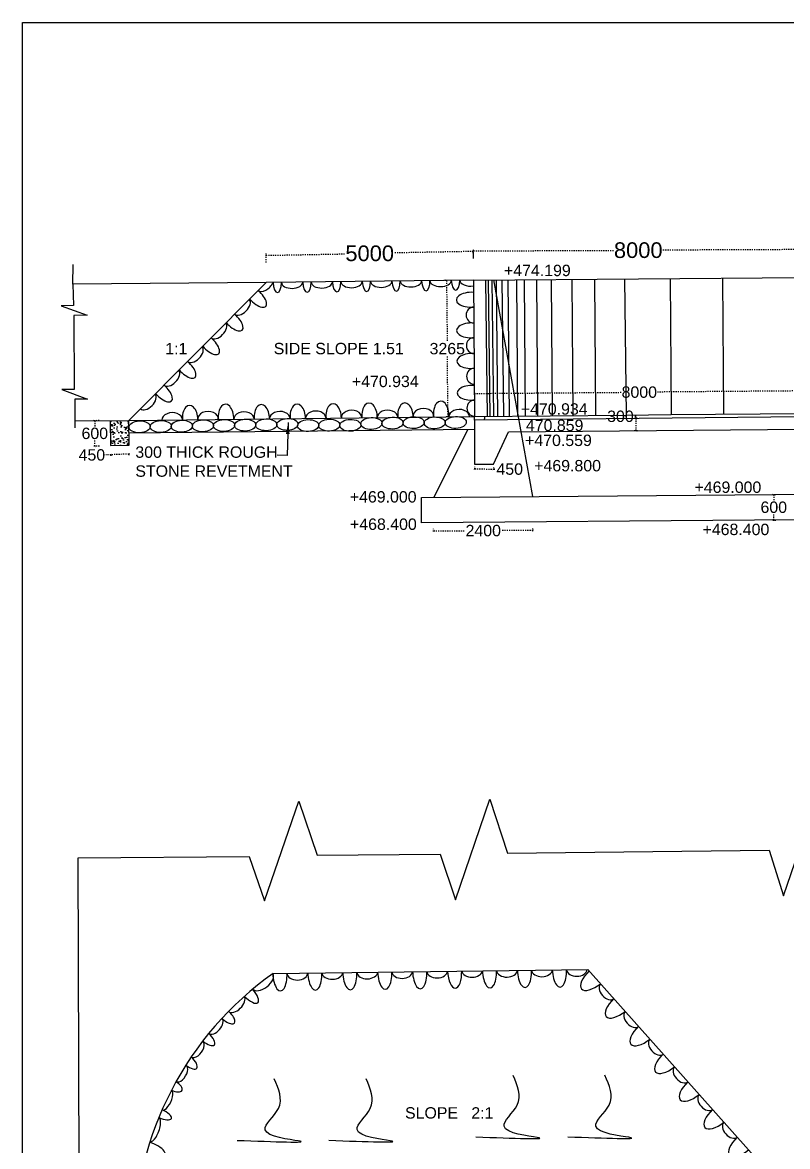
# Model space of a CAD drawing. Header units: inches. Extents: x 19331 to 39017, y 19415 to 38958.
# Drawn here: x 19331.2 to 19398.3, y 19580.1 to 19678.8 of the extents above; entities that cross this region are included whole.
import ezdxf

# ---------------------------------------------------------------- set-up
doc = ezdxf.new("R2010")
doc.units = ezdxf.units.IN
doc.header["$MEASUREMENT"] = 0
doc.linetypes.add('DASHDOT', pattern=[1, 0.5, -0.25, 0, -0.25])
for name, color, linetype in [('DIMENSION', 255, 'Continuous'), ('DRAWING', 7, 'Continuous'), ('TEXT', 255, 'Continuous')]:
    doc.layers.add(name, color=color, linetype=linetype)
doc.styles.get("Standard").update_dxf_attribs({"font": 'arial.ttf'})
doc.styles.add('TIMES NEW ROMAN', font='times.ttf', dxfattribs={"height": 420})
doc.dimstyles.new('dig', dxfattribs={"dimtxt": 0.3125, "dimasz": 0.18, "dimexe": 0.18, "dimexo": 0.0625, "dimgap": 0.09, "dimtad": 0, "dimtih": 1, "dimtoh": 1, "dimdec": 4, "dimzin": 0, "dimdsep": 46, "dimtxsty": 'Standard', "dimblk": 'ARCHTICK', "dimcen": 0.09, "dimadec": 0, "dimazin": 0, "dimtfac": 1, "dimtdec": 4, "dimtofl": 0, "dimtmove": 0, "dimatfit": 3, "dimldrblk": 'ARCHTICK', "dimfxl": 1, "dimtolj": 1, "dimtzin": 0, "dimarcsym": 0})
doc.dimstyles.new('ISO-25', dxfattribs={"dimtxt": 420, "dimasz": 5, "dimexe": 1.25, "dimexo": 0.625, "dimtad": 0, "dimtih": 1, "dimtoh": 1, "dimlfac": 100, "dimtxsty": 'TIMES NEW ROMAN', "dimcen": 2.5, "dimadec": 0, "dimazin": 0, "dimtfac": 1, "dimtmove": 0, "dimatfit": 3, "dimfxl": 1, "dimarcsym": 0})

# ---------------------------------------------------------------- blocks, each defined once
blk = doc.blocks.new('_ArchTick')
at = {"color": 0, "linetype": 'ByBlock', "const_width": 0.15}
blk.add_lwpolyline([(-0.5, -0.5), (0.5, 0.5)], dxfattribs=at)
blk = doc.blocks.new('*D2')
at = {"layer": 'Defpoints', "color": 0, "linetype": 'DASHDOT', "ltscale": 0.02, "transparency": 16777216}
for p in [(19370.741, 19658.732), (19352.558, 19657.697), (19370.754, 19658.038)]:
    blk.add_point(p, dxfattribs=at)
at = {"layer": 'DIMENSION', "color": 0, "linetype": 'DASHDOT', "lineweight": -2, "ltscale": 0.02, "transparency": 16777216}
for p, q in [((19352.556, 19657.759), (19352.541, 19658.571)), ((19352.545, 19658.391), (19359.502, 19658.521)), ((19370.741, 19658.732), (19363.783, 19658.602)), ((19370.752, 19658.101), (19370.737, 19658.912))]:
    blk.add_line(p, q, dxfattribs=at)
at = {"layer": 'DIMENSION', "color": 0, "linetype": 'DASHDOT', "lineweight": -2, "ltscale": 0.02, "transparency": 16777216, "xscale": 0.18, "yscale": 0.18, "zscale": 0.18}
for p, rotation in [((19370.741, 19658.732), 1.074767452102863), ((19352.545, 19658.391), 181.0747674521029)]:
    blk.add_blockref('_ArchTick', p, dxfattribs=dict(at, rotation=rotation))
at = {"layer": 'DIMENSION', "color": 0, "linetype": 'DASHDOT', "ltscale": 0.02, "transparency": 16777216, "insert": (19361.643, 19658.561), "char_height": 1.375, "attachment_point": 5}
blk.add_mtext('\\A1;5000', dxfattribs=at)
blk = doc.blocks.new('*D3')
at = {"layer": 'Defpoints', "color": 0, "linetype": 'DASHDOT', "ltscale": 0.02, "transparency": 16777216}
for p in [(19399.694, 19658.897), (19370.752, 19658.101), (19399.697, 19658.218)]:
    blk.add_point(p, dxfattribs=at)
at = {"layer": 'DIMENSION', "color": 0, "linetype": 'DASHDOT', "lineweight": -2, "ltscale": 0.02, "transparency": 16777216}
for p, q in [((19370.752, 19658.163), (19370.749, 19658.96)), ((19370.75, 19658.78), (19383.08, 19658.83)), ((19399.694, 19658.897), (19387.364, 19658.847)), ((19399.697, 19658.28), (19399.694, 19659.077))]:
    blk.add_line(p, q, dxfattribs=at)
at = {"layer": 'DIMENSION', "color": 0, "linetype": 'DASHDOT', "lineweight": -2, "ltscale": 0.02, "transparency": 16777216, "xscale": 0.18, "yscale": 0.18, "zscale": 0.18}
for p, rotation in [((19370.75, 19658.78), 180.2318406762767), ((19399.694, 19658.897), 0.2318406762767332)]:
    blk.add_blockref('_ArchTick', p, dxfattribs=dict(at, rotation=rotation))
at = {"layer": 'DIMENSION', "color": 0, "linetype": 'DASHDOT', "ltscale": 0.02, "transparency": 16777216, "insert": (19385.222, 19658.838), "char_height": 1.375, "attachment_point": 5}
blk.add_mtext('\\A1;8000', dxfattribs=at)
blk = doc.blocks.new('*D21')
at = {"layer": 'Defpoints', "color": 0, "linetype": 'DASHDOT', "ltscale": 0.02, "transparency": 16777216}
for p in [(19370.83, 19646.264), (19399.798, 19646.489), (19399.798, 19646.489)]:
    blk.add_point(p, dxfattribs=at)
at = {"layer": 'DIMENSION', "color": 0, "linetype": 'DASHDOT', "lineweight": -2, "ltscale": 0.02, "transparency": 16777216}
for p, q in [((19399.798, 19646.551), (19399.797, 19646.669)), ((19370.83, 19646.264), (19383.732, 19646.364)), ((19370.831, 19646.201), (19370.832, 19646.084)), ((19399.798, 19646.489), (19386.897, 19646.388))]:
    blk.add_line(p, q, dxfattribs=at)
at = {"layer": 'DIMENSION', "color": 0, "linetype": 'DASHDOT', "lineweight": -2, "ltscale": 0.02, "transparency": 16777216, "xscale": 0.18, "yscale": 0.18, "zscale": 0.18}
for p, rotation in [((19370.83, 19646.264), 180.4451839851489), ((19399.798, 19646.489), 0.4451839851488963)]:
    blk.add_blockref('_ArchTick', p, dxfattribs=dict(at, rotation=rotation))
at = {"layer": 'DIMENSION', "color": 0, "linetype": 'DASHDOT', "ltscale": 0.02, "transparency": 16777216, "insert": (19385.314, 19646.376), "char_height": 1, "attachment_point": 5}
blk.add_mtext('\\A1;8000', dxfattribs=at)
blk = doc.blocks.new('*D22')
at = {"layer": 'Defpoints', "color": 0, "linetype": 'DASHDOT', "ltscale": 0.02, "transparency": 16777216}
for p in [(19370.864, 19639.535), (19372.541, 19639.51), (19372.543, 19639.621)]:
    blk.add_point(p, dxfattribs=at)
at = {"layer": 'DIMENSION', "color": 0, "linetype": 'DASHDOT', "lineweight": -2, "ltscale": 0.02, "transparency": 16777216}
for p, q in [((19370.865, 19639.597), (19370.868, 19639.826)), ((19372.542, 19639.573), (19372.545, 19639.801)), ((19370.865, 19639.646), (19372.543, 19639.621)), ((19372.543, 19639.621), (19372.723, 19639.619))]:
    blk.add_line(p, q, dxfattribs=at)
at = {"layer": 'DIMENSION', "color": 0, "linetype": 'DASHDOT', "lineweight": -2, "ltscale": 0.02, "transparency": 16777216, "xscale": 0.18, "yscale": 0.18, "zscale": 0.18}
for p, rotation in [((19370.865, 19639.646), 179.1647629353143), ((19372.543, 19639.621), 359.1647629353143)]:
    blk.add_blockref('_ArchTick', p, dxfattribs=dict(at, rotation=rotation))
at = {"layer": 'DIMENSION', "color": 0, "linetype": 'DASHDOT', "ltscale": 0.02, "transparency": 16777216, "insert": (19373.936, 19639.619), "char_height": 1, "attachment_point": 5}
blk.add_mtext('\\A1;450', dxfattribs=at)
blk = doc.blocks.new('*D23')
at = {"layer": 'Defpoints', "color": 0, "linetype": 'DASHDOT', "ltscale": 0.02, "transparency": 16777216}
for p in [(19385.032, 19644.073), (19385.211, 19644.074), (19385.223, 19642.989)]:
    blk.add_point(p, dxfattribs=at)
at = {"layer": 'DIMENSION', "color": 0, "linetype": 'DASHDOT', "lineweight": -2, "ltscale": 0.02, "transparency": 16777216}
for p, q in [((19385.03, 19644.253), (19384.85, 19644.253)), ((19385.149, 19644.074), (19384.852, 19644.071)), ((19385.032, 19644.073), (19385.03, 19644.253)), ((19385.043, 19642.987), (19385.032, 19644.073)), ((19385.16, 19642.989), (19384.863, 19642.986))]:
    blk.add_line(p, q, dxfattribs=at)
at = {"layer": 'DIMENSION', "color": 0, "linetype": 'DASHDOT', "lineweight": -2, "ltscale": 0.02, "transparency": 16777216, "xscale": 0.18, "yscale": 0.18, "zscale": 0.18}
for p, rotation in [((19385.032, 19644.073), 90.58837286310715), ((19385.043, 19642.987), 270.5883728631072)]:
    blk.add_blockref('_ArchTick', p, dxfattribs=dict(at, rotation=rotation))
at = {"layer": 'DIMENSION', "color": 0, "linetype": 'DASHDOT', "ltscale": 0.02, "transparency": 16777216, "insert": (19383.657, 19644.253), "char_height": 1, "attachment_point": 5}
blk.add_mtext('\\A1;300', dxfattribs=at)
blk = doc.blocks.new('*D24')
at = {"layer": 'Defpoints', "color": 0, "linetype": 'DASHDOT', "ltscale": 0.02, "transparency": 16777216}
for p in [(19367.25, 19634.076), (19375.98, 19634.231), (19375.981, 19634.099)]:
    blk.add_point(p, dxfattribs=at)
at = {"layer": 'DIMENSION', "color": 0, "linetype": 'DASHDOT', "lineweight": -2, "ltscale": 0.02, "transparency": 16777216}
for p, q in [((19367.249, 19634.139), (19367.249, 19634.388)), ((19367.249, 19634.208), (19370.025, 19634.215)), ((19375.98, 19634.231), (19373.205, 19634.223)), ((19375.98, 19634.161), (19375.98, 19634.411))]:
    blk.add_line(p, q, dxfattribs=at)
at = {"layer": 'DIMENSION', "color": 0, "linetype": 'DASHDOT', "lineweight": -2, "ltscale": 0.02, "transparency": 16777216, "xscale": 0.18, "yscale": 0.18, "zscale": 0.18}
for p, rotation in [((19367.249, 19634.208), 180.1470507215139), ((19375.98, 19634.231), 0.147050721513911)]:
    blk.add_blockref('_ArchTick', p, dxfattribs=dict(at, rotation=rotation))
at = {"layer": 'DIMENSION', "color": 0, "linetype": 'DASHDOT', "ltscale": 0.02, "transparency": 16777216, "insert": (19371.615, 19634.219), "char_height": 1, "attachment_point": 5}
blk.add_mtext('\\A1;2400', dxfattribs=at)
blk = doc.blocks.new('*D25')
at = {"layer": 'Defpoints', "color": 0, "linetype": 'DASHDOT', "ltscale": 0.02, "transparency": 16777216}
for p in [(19337.501, 19643.874), (19337.96, 19643.877), (19337.976, 19641.639)]:
    blk.add_point(p, dxfattribs=at)
at = {"layer": 'DIMENSION', "color": 0, "linetype": 'DASHDOT', "lineweight": -2, "ltscale": 0.02, "transparency": 16777216}
for p, q in [((19337.898, 19643.877), (19337.321, 19643.873)), ((19337.501, 19643.874), (19337.505, 19643.355)), ((19337.517, 19641.636), (19337.513, 19642.154)), ((19337.913, 19641.638), (19337.337, 19641.634))]:
    blk.add_line(p, q, dxfattribs=at)
at = {"layer": 'DIMENSION', "color": 0, "linetype": 'DASHDOT', "lineweight": -2, "ltscale": 0.02, "transparency": 16777216, "xscale": 0.18, "yscale": 0.18, "zscale": 0.18}
for p, rotation in [((19337.501, 19643.874), 90.39794935538315), ((19337.517, 19641.636), 270.3979493553832)]:
    blk.add_blockref('_ArchTick', p, dxfattribs=dict(at, rotation=rotation))
at = {"layer": 'DIMENSION', "color": 0, "linetype": 'DASHDOT', "ltscale": 0.02, "transparency": 16777216, "insert": (19337.509, 19642.755), "char_height": 1, "attachment_point": 5}
blk.add_mtext('\\A1;600', dxfattribs=at)
blk = doc.blocks.new('*D26')
at = {"layer": 'Defpoints', "color": 0, "linetype": 'DASHDOT', "ltscale": 0.02, "transparency": 16777216}
for p in [(19338.923, 19640.951), (19340.495, 19641.015), (19340.498, 19640.947)]:
    blk.add_point(p, dxfattribs=at)
at = {"layer": 'DIMENSION', "color": 0, "linetype": 'DASHDOT', "lineweight": -2, "ltscale": 0.02, "transparency": 16777216}
for p, q in [((19338.926, 19640.883), (19338.466, 19640.864)), ((19340.498, 19640.947), (19338.926, 19640.883)), ((19338.926, 19640.888), (19338.933, 19640.703)), ((19340.497, 19640.953), (19340.505, 19640.767))]:
    blk.add_line(p, q, dxfattribs=at)
at = {"layer": 'DIMENSION', "color": 0, "linetype": 'DASHDOT', "lineweight": -2, "ltscale": 0.02, "transparency": 16777216, "xscale": 0.18, "yscale": 0.18, "zscale": 0.18}
for p, rotation in [((19338.926, 19640.883), 182.3500886642843), ((19340.498, 19640.947), 2.350088664284339)]:
    blk.add_blockref('_ArchTick', p, dxfattribs=dict(at, rotation=rotation))
at = {"layer": 'DIMENSION', "color": 0, "linetype": 'DASHDOT', "ltscale": 0.02, "transparency": 16777216, "insert": (19337.253, 19640.864), "char_height": 1, "attachment_point": 5}
blk.add_mtext('\\A1;450', dxfattribs=at)
blk = doc.blocks.new('*D45')
at = {"layer": 'Defpoints', "color": 0, "linetype": 'DASHDOT', "ltscale": 0.02, "transparency": 16777216}
for p in [(19396.944, 19637.386), (19397.111, 19637.387), (19396.963, 19635.149)]:
    blk.add_point(p, dxfattribs=at)
at = {"layer": 'DIMENSION', "color": 0, "linetype": 'DASHDOT', "lineweight": -2, "ltscale": 0.02, "transparency": 16777216}
for p, q in [((19397.007, 19637.386), (19397.291, 19637.389)), ((19397.111, 19637.387), (19397.115, 19636.87)), ((19397.026, 19635.15), (19397.31, 19635.152)), ((19397.13, 19635.151), (19397.125, 19635.668))]:
    blk.add_line(p, q, dxfattribs=at)
at = {"layer": 'DIMENSION', "color": 0, "linetype": 'DASHDOT', "lineweight": -2, "ltscale": 0.02, "transparency": 16777216, "xscale": 0.18, "yscale": 0.18, "zscale": 0.18}
for p, rotation in [((19397.111, 19637.387), 90.49235847670793), ((19397.13, 19635.151), 270.4923584767079)]:
    blk.add_blockref('_ArchTick', p, dxfattribs=dict(at, rotation=rotation))
at = {"layer": 'DIMENSION', "color": 0, "linetype": 'DASHDOT', "ltscale": 0.02, "transparency": 16777216, "insert": (19397.12, 19636.269), "char_height": 1, "attachment_point": 5}
blk.add_mtext('\\A1;600', dxfattribs=at)
blk = doc.blocks.new('*D111')
at = {"layer": 'Defpoints', "color": 0, "linetype": 'DASHDOT', "ltscale": 0.02, "transparency": 16777216}
for p in [(19368.388, 19656.187), (19368.521, 19644.208), (19368.521, 19644.208)]:
    blk.add_point(p, dxfattribs=at)
at = {"layer": 'DIMENSION', "color": 0, "linetype": 'DASHDOT', "lineweight": -2, "ltscale": 0.02, "transparency": 16777216}
for p, q in [((19368.325, 19656.187), (19368.208, 19656.185)), ((19368.388, 19656.187), (19368.448, 19650.794)), ((19368.521, 19644.208), (19368.461, 19649.592)), ((19368.459, 19644.207), (19368.341, 19644.206))]:
    blk.add_line(p, q, dxfattribs=at)
at = {"layer": 'DIMENSION', "color": 0, "linetype": 'DASHDOT', "lineweight": -2, "ltscale": 0.02, "transparency": 16777216, "xscale": 0.18, "yscale": 0.18, "zscale": 0.18}
for p, rotation in [((19368.388, 19656.187), 90.63983171309326), ((19368.521, 19644.208), 270.6398317130932)]:
    blk.add_blockref('_ArchTick', p, dxfattribs=dict(at, rotation=rotation))
at = {"layer": 'DIMENSION', "color": 0, "linetype": 'DASHDOT', "ltscale": 0.02, "transparency": 16777216, "insert": (19368.455, 19650.193), "char_height": 1, "attachment_point": 5}
blk.add_mtext('\\A1;3265', dxfattribs=at)

msp = doc.modelspace()

# ---------------------------------------------------------------- hatches: boundary and pattern name
at = {"layer": 'DRAWING'}
h = msp.add_hatch(dxfattribs=at)
h.set_pattern_fill('AR-CONC', color=256, scale=0.12, style=0)
h.set_pattern_definition([(50, (0, 0), (0.86071222, -0.075302562), [0.09, -0.99]), (355, (0, 0), (-0.1665016, 0.90263056), [0.072, -0.792]), (100.4514, (0.0717, -0.0063), (0.694211258, 0.82732745), [0.076488228, -0.841370534]), (46.1842, (0, 0.24), (1.28068926, -0.198622817), [0.135, -1.485]), (96.6356, (0.1067, 0.2234), (1.121595247, 1.168941445), [0.114732346, -1.2620556]), (351.1842, (0, 0.24), (1.121594334, 1.16894232), [0.108, -1.188]), (21, (0.12, 0.18), (0.716288463, -0.483142669), [0.09, -0.99]), (326, (0.12, 0.18), (0.291978398, 0.870180054), [0.072, -0.792]), (71.4514, (0.1797, 0.1397), (1.008267154, 0.387036596), [0.076488228, -0.841370534]), (37.5, (0, 0), (0.0145918264, 0.3994726246), [0, -0.7824, 0, -0.804, 0, -0.795]), (7.5, (0, 0), (0.315683445, 0.473294054), [0, -0.4584, 0, -0.7644, 0, -0.303]), (327.5, (-0.2676, 0), (0.6405869234, -0.027065846), [0, -0.3, 0, -0.936, 0, -1.242]), (317.5, (-0.3876, 0), (0.699823403, 0.120125979), [0, -0.39, 0, -0.6216, 0, -0.882])])
h.paths.add_polyline_path([(19340.50676, 19643.89502), (19338.86259, 19643.8836), (19338.8755, 19641.69992), (19340.53138, 19641.70971)])

# ---------------------------------------------------------------- linework, layer by layer
msp.add_lwpolyline([(19712.62643, 19415.01685), (19331.15977, 19415.01685), (19331.15977, 19678.83665), (19712.62643, 19678.83665)], close=True, dxfattribs=at)
for points in [[(19335.56989, 19655.8593), (19335.61071, 19657.59055)], [(19352.54376, 19655.99768), (19335.56989, 19655.8593), (19335.62534, 19653.98354), (19334.5538, 19653.96968), (19336.84222, 19653.12552), (19335.6672, 19653.10627), (19335.69131, 19646.60111), (19334.61782, 19646.60111), (19336.87714, 19645.76593), (19335.74748, 19645.76593), (19335.7497, 19643.86198), (19340.50676, 19643.89502)], [(19370.74856, 19656.21551), (19352.54376, 19655.99768), (19340.50676, 19643.89502), (19370.84411, 19644.23382)], [(19370.74856, 19656.21551), (19399.72112, 19656.43668), (19399.81392, 19644.49426)], [(19370.74856, 19656.21551), (19370.84717, 19644.23385), (19384.14637, 19644.3616), (19388.12445, 19644.40343), (19399.8284, 19644.49437), (19418.0387, 19644.64137), (19418.03723, 19644.32675), (19399.77373, 19644.22401), (19370.84706, 19643.92695), (19370.84411, 19644.23382)], [(19371.9923, 19644.24485), (19371.8387, 19656.22383)], [(19372.23359, 19644.24717), (19372.08418, 19656.22571)], [(19372.53481, 19644.25006), (19372.39434, 19656.22808)], [(19375.96008, 19637.20542), (19372.54626, 19656.22924)], [(19372.8879, 19644.25345), (19372.77215, 19656.23096)], [(19373.42069, 19644.25857), (19373.28627, 19656.23488)], [(19373.90519, 19644.26322), (19373.81378, 19656.23891)], [(19374.65233, 19644.2704), (19374.56092, 19656.24462)], [(19375.33563, 19644.27696), (19375.24424, 19656.24983)], [(19376.41864, 19644.28737), (19376.32726, 19656.2581)], [(19377.70571, 19644.29973), (19377.61435, 19656.26792)], [(19379.5091, 19644.31705), (19379.41777, 19656.28169)], [(19381.4877, 19644.33606), (19381.3964, 19656.29679)], [(19384.02235, 19656.31684), (19384.14808, 19644.36161)], [(19388.02919, 19656.34743), (19388.12445, 19644.40343)], [(19392.62789, 19656.38253), (19392.72069, 19644.43914)], [(19335.7497, 19643.86198), (19335.76673, 19643.23798)], [(19338.86259, 19643.8836), (19338.8755, 19641.69992), (19340.53138, 19641.70971), (19340.50676, 19643.89502)], [(19370.84706, 19643.92695), (19370.85679, 19640.06604), (19372.51181, 19640.07022), (19373.84431, 19642.88648), (19399.82937, 19643.12115), (19418.03723, 19643.24141), (19418.03723, 19644.32675)], [(19340.51907, 19642.80236), (19370.84907, 19643.13082)], [(19367.2775, 19637.13081), (19370.29383, 19643.1248)], [(19366.19421, 19634.90358), (19366.20173, 19637.12156), (19424.66275, 19637.62395)], [(19424.66275, 19635.37067), (19366.19421, 19634.90358)], [(19336.50197, 19469.71914), (19336.05516, 19605.49075), (19351.05077, 19605.61537), (19352.41217, 19601.70666), (19355.43119, 19610.48088), (19357.01983, 19605.71226), (19367.83544, 19605.8279), (19369.17248, 19601.81678), (19372.20019, 19610.63924), (19373.73112, 19605.89648), (19396.71445, 19606.15072), (19397.9881, 19602.16684), (19401.0015, 19610.93902), (19402.57887, 19606.21377), (19536.25284, 19606.86622)], [(19353.18025, 19595.35001), (19380.80276, 19595.69282), (19401.83808, 19572.07189), (19353.19534, 19571.58307)]]:
    msp.add_lwpolyline(points, dxfattribs=at)
msp.add_arc((19369.75079, 19571.87431), 28.73485, 125.2166989, 234.9368882, dxfattribs=at)
for centre, major_axis, ratio, start_param, end_param in [((19352.49447, 19655.94813), (-0.64475, -0.64826), 0.56515519, 0, 2.15945729), ((19353.52393, 19656.08086), (-0.02985, 0.96373), 0.38479579, 1.6376632, 4.63090244), ((19354.8308, 19656.02505), (-0.93483, -0.01119), 0.57389352, 0, 3.14159265), ((19356.13238, 19656.11207), (-0.02985, 0.96373), 0.38479579, 1.6376632, 4.63090244), ((19357.43924, 19656.05626), (-0.93483, -0.01119), 0.57389352, 0, 3.14159265), ((19358.74083, 19656.14328), (-0.02985, 0.96373), 0.38479579, 1.6376632, 4.63090244), ((19360.04769, 19656.08747), (-0.93483, -0.01119), 0.57389352, 0, 3.14159265), ((19361.34928, 19656.17449), (-0.02985, 0.96373), 0.38479579, 1.6376632, 4.63090244), ((19362.65614, 19656.11868), (-0.93483, -0.01119), 0.57389352, 0, 3.14159265), ((19363.95773, 19656.20571), (-0.02985, 0.96373), 0.38479579, 1.6376632, 4.63090244), ((19365.26459, 19656.14989), (-0.93483, -0.01119), 0.57389352, 0, 3.14159265), ((19366.56618, 19656.23692), (-0.02985, 0.96373), 0.38479579, 1.6376632, 4.63090244), ((19367.87304, 19656.18111), (-0.93483, -0.01119), 0.57389352, 0, 3.14159265), ((19369.17488, 19656.2848), (-0.02985, 0.96373), 0.38479579, 1.6376632, 4.63090244), ((19370.48174, 19656.22899), (-0.93483, -0.01119), 0.57389352, 0, 1.85795243), ((19351.64171, 19654.77048), (0.87585, -0.85883), 0.43404679, 4.52415911, 8.0360546), ((19370.5572, 19654.49149), (-1.3035, -0.01671), 0.50000161, 4.5517548, 8.01002425), ((19350.42877, 19653.87115), (-0.64475, -0.64826), 0.56515519, 0, 3.14159265), ((19370.77379, 19653.1501), (-0.00576, 0.70015), 0.94997592, 0, 3.14159265), ((19349.576, 19652.69351), (0.87585, -0.85883), 0.43404679, 4.52415911, 8.0360546), ((19348.36306, 19651.79417), (-0.64475, -0.64826), 0.56515519, 0, 3.14159265), ((19370.57932, 19651.80391), (-1.3035, -0.01671), 0.50000161, 4.5517548, 8.01002425), ((19347.51029, 19650.61653), (0.87585, -0.85883), 0.43404679, 4.52415911, 8.0360546), ((19370.79591, 19650.46252), (-0.00576, 0.70015), 0.94997592, 0, 3.14159265), ((19346.29735, 19649.7172), (-0.64475, -0.64826), 0.56515519, 0, 3.14159265), ((19370.60144, 19649.11633), (-1.3035, -0.01671), 0.50000161, 4.5517548, 8.01002425), ((19345.44459, 19648.53955), (0.87585, -0.85883), 0.43404679, 4.52415911, 8.0360546), ((19344.23164, 19647.64022), (-0.64475, -0.64826), 0.56515519, 0, 3.14159265), ((19370.81803, 19647.77493), (-0.00576, 0.70015), 0.94997592, 0, 3.14159265), ((19343.37888, 19646.46258), (0.87585, -0.85883), 0.43404679, 4.52415911, 8.0360546), ((19370.62442, 19646.32316), (-1.3035, -0.01671), 0.50000161, 4.5517548, 8.01002425), ((19342.16594, 19645.56325), (-0.64475, -0.64826), 0.56515519, 0, 3.14159265), ((19370.84102, 19644.98177), (-0.00576, 0.70015), 0.94997592, 0, 3.14159265), ((19345.87907, 19644.04642), (0.07005, -1.17366), 0.57546974, 1.46502855, 4.76236783), ((19347.45722, 19644.04446), (-0.90029, -0.01005), 0.71254991, 3.0294187, 6.39535926), ((19349.02849, 19644.15341), (0.07005, -1.17366), 0.57546974, 1.40353006, 4.82386632), ((19352.17769, 19644.11676), (0.07005, -1.17366), 0.57546974, 1.46502855, 4.76236783), ((19353.75701, 19644.043), (-0.90029, -0.01005), 0.71254991, 3.14159265, 6.28318531), ((19355.32828, 19644.15195), (0.07005, -1.17366), 0.57546974, 1.46502855, 4.76236783), ((19356.9076, 19644.07818), (-0.90029, -0.01005), 0.71254991, 3.14159265, 6.28318531), ((19358.47887, 19644.18713), (0.07005, -1.17366), 0.57546974, 1.46502855, 4.76236783), ((19360.05802, 19644.14258), (-0.90029, -0.01005), 0.71254991, 3.09603747, 6.32874049), ((19361.62929, 19644.25153), (0.07005, -1.17366), 0.57546974, 1.44005834, 4.78733804), ((19363.20835, 19644.14855), (-0.90029, -0.01005), 0.71254991, 3.14159265, 6.28318531), ((19364.77963, 19644.25749), (0.07005, -1.17366), 0.57546974, 1.46502855, 4.76236783), ((19366.35532, 19644.30786), (-0.90029, -0.01005), 0.71254991, 2.94682512, 6.47795284), ((19367.92659, 19644.41681), (0.07005, -1.17366), 0.57546974, 1.35837636, 4.86902001), ((19369.50188, 19644.21883), (-0.90029, -0.01005), 0.71254991, 3.14159265, 6.28318531), ((19344.3078, 19643.93747), (-0.90029, -0.01005), 0.71254991, 3.14159265, 6.28318531), ((19350.60642, 19644.00781), (-0.90029, -0.01005), 0.71254991, 3.14159265, 6.28318531), ((19371.07315, 19644.32778), (0.07005, -1.17366), 0.57546974, 7.47950982, 7.74700284), ((19353.7592, 19595.32429), (0.06476, -1.51895), 0.40948502, 4.69843251, 7.86326358), ((19355.2926, 19595.37623), (-0.91204, -0.01132), 0.67610291, 0, 3.14159265), ((19356.82747, 19595.39286), (0.06476, -1.51895), 0.40948502, 4.69843251, 7.84319977), ((19358.36087, 19595.4448), (-0.91204, -0.01132), 0.67610291, 0.04946142, 3.09213123), ((19359.895, 19595.43093), (0.06476, -1.51895), 0.40948502, 4.69843251, 7.84319977), ((19361.4284, 19595.48287), (-0.91204, -0.01132), 0.67610291, 0.04946142, 3.09213123), ((19362.96254, 19595.469), (0.06476, -1.51895), 0.40948502, 4.69843251, 7.84319977), ((19364.49594, 19595.52094), (-0.91204, -0.01132), 0.67610291, 0.04946142, 3.09213123), ((19366.03007, 19595.50707), (0.06476, -1.51895), 0.40948502, 4.69843251, 7.84319977), ((19367.56347, 19595.55901), (-0.91204, -0.01132), 0.67610291, 0.04946142, 3.09213123), ((19369.09834, 19595.57564), (0.06476, -1.51895), 0.40948502, 4.71849568, 7.82313661), ((19370.63174, 19595.62758), (-0.91204, -0.01132), 0.67610291, 0.09904437, 3.04254828), ((19372.1629, 19595.58318), (0.06476, -1.51895), 0.40948502, 4.69843251, 7.84319977), ((19373.6963, 19595.63512), (-0.91204, -0.01132), 0.67610291, 0.04946142, 3.09213123), ((19375.23043, 19595.62125), (0.06476, -1.51895), 0.40948502, 4.69843251, 7.84319977), ((19376.76383, 19595.67319), (-0.91204, -0.01132), 0.67610291, 0.04946142, 3.09213123), ((19378.29797, 19595.65932), (0.06476, -1.51895), 0.40948502, 4.69843251, 7.84319977), ((19379.83137, 19595.71126), (-0.91204, -0.01132), 0.67610291, 0.04946142, 3.09213123), ((19381.56375, 19595.13142), (-1.32038, -1.14571), 0.4325356, 4.829714, 7.7477962), ((19352.25995, 19594.6458), (-0.87642, -0.67318), 0.53463101, 0, 3.14159265), ((19382.49985, 19593.78712), (-0.58328, 0.65497), 0.65299308, 0, 3.14159265), ((19350.89911, 19593.74851), (0.93099, -0.97712), 0.36028304, 4.8028007, 7.72741912), ((19349.92972, 19592.68538), (-0.67353, -0.66999), 0.56817416, 0, 3.06525055), ((19383.72984, 19592.69907), (-1.32038, -1.14571), 0.4325356, 4.829714, 7.7477962), ((19383.72984, 19592.69907), (-1.32038, -1.14571), 0.4325356, 4.829714, 7.7477962), ((19348.0943, 19590.74021), (-0.57487, -0.65991), 0.55863997, 0, 3.14159265), ((19348.97098, 19591.70019), (0.79547, -0.71979), 0.39624927, 4.69145764, 7.85398163), ((19384.66595, 19591.35478), (-0.58328, 0.65497), 0.65299308, 0, 3.14159265), ((19385.89594, 19590.26673), (-1.32038, -1.14571), 0.4325356, 4.829714, 7.7477962), ((19347.20693, 19589.78994), (0.79547, -0.71979), 0.39624927, 4.79766027, 7.81957861), ((19386.83204, 19588.92243), (-0.58328, 0.65497), 0.65299308, 0, 3.14159265), ((19346.48252, 19588.70218), (-0.50768, -0.68366), 0.57415468, 0.00854198, 3.17698529), ((19345.66572, 19587.7257), (0.79547, -0.71979), 0.39624927, 4.86956665, 7.81956753), ((19388.06203, 19587.83439), (-1.32038, -1.14571), 0.4325356, 4.829714, 7.7477962), ((19345.07717, 19586.57785), (0.43137, 0.72386), 0.55955887, 3.14159265, 6.28318531), ((19388.99813, 19586.49009), (-0.58328, 0.65497), 0.65299308, 0, 3.14159265), ((19344.36036, 19585.49678), (0.80795, -0.41313), 0.46485031, 4.79390147, 7.75404973), ((19390.22812, 19585.40204), (-1.32038, -1.14571), 0.4325356, 4.829714, 7.7477962), ((19343.8236, 19584.22577), (0.41115, 0.86304), 0.4226461, 3.14159265, 6.28318531), ((19391.16423, 19584.05775), (-0.58328, 0.65497), 0.65299308, 0, 3.14159265), ((19342.74555, 19581.62892), (0.38081, 1.05426), 0.36861113, 3.14159265, 6.28318531), ((19343.26696, 19583.024), (0.96185, -0.41313), 0.35215742, 4.71746975, 7.85398163), ((19392.39421, 19582.9697), (-1.32038, -1.14571), 0.4325356, 4.829714, 7.7477962), ((19393.33032, 19581.6254), (-0.58328, 0.65497), 0.65299308, 0, 3.14159265), ((19394.56031, 19580.53736), (-1.32038, -1.14571), 0.4325356, 4.829714, 7.7477962), ((19342.16205, 19579.80312), (1.53711, -0.50084), 0.4532259, 4.71591835, 7.8822948)]:
    msp.add_ellipse(centre, major_axis=major_axis, ratio=ratio, start_param=start_param, end_param=end_param, dxfattribs=at)
for centre, major_axis in [((19341.44321, 19643.33172), (-0.92671, -0.03106)), ((19343.29643, 19643.36225), (-0.92671, -0.03106)), ((19345.14964, 19643.39278), (-0.92671, -0.03106)), ((19347.00285, 19643.42331), (-0.92671, -0.03106)), ((19348.85606, 19643.45383), (-0.92671, -0.03106)), ((19350.70927, 19643.48436), (-0.92671, -0.03106)), ((19352.56248, 19643.51489), (-0.92671, -0.03106)), ((19354.4157, 19643.54542), (-0.92671, -0.03106)), ((19356.24148, 19643.44487), (-0.92671, -0.03106)), ((19358.09457, 19643.48036), (-0.92671, -0.03106)), ((19359.94555, 19643.46964), (-0.92671, -0.03106)), ((19361.79421, 19643.6228), (-0.9265, -0.03673)), ((19363.64724, 19643.66242), (-0.9265, -0.03673)), ((19365.50027, 19643.70219), (-0.9265, -0.03673)), ((19367.34738, 19643.67848), (-0.9265, -0.03673)), ((19369.20042, 19643.71782), (-0.9265, -0.03673))]:
    msp.add_ellipse(centre, major_axis=major_axis, ratio=0.56056634, dxfattribs=at)
for points in [[(19349.99846, 19580.68733), (19355.3762, 19580.63937), (19352.47125, 19581.62258), (19353.62363, 19583.4691), (19353.26352, 19586.083)], [(19358.06506, 19580.696), (19363.4428, 19580.64804), (19360.53786, 19581.63125), (19361.69023, 19583.47777), (19361.33012, 19586.09167)], [(19370.96452, 19580.99041), (19376.34226, 19580.94245), (19373.43731, 19581.92566), (19374.58969, 19583.77218), (19374.22958, 19586.38608)], [(19379.03112, 19580.99908), (19384.40886, 19580.95112), (19381.50392, 19581.93433), (19382.65629, 19583.78085), (19382.29618, 19586.39475)]]:
    msp.add_spline(points, degree=3, dxfattribs=at)

# ---------------------------------------------------------------- texts
at = {"layer": 'TEXT', "ltscale": 0.9, "char_height": 1, "attachment_point": 1}
for s, insert, width in [('+474.199', (19373.4321, 19657.56561), 40.5083508), ('1:1', (19343.69036, 19650.69715), 40.5083508), ('SIDE SLOPE 1.51', (19353.21993, 19650.70845), 40.5083508), ('+470.934', (19360.07916, 19647.82223), 40.5083508), ('+470.934', (19374.91242, 19645.40229), 40.5083508), ('470.859', (19375.3572, 19643.9642), 40.5083508), ('+470.559', (19375.28403, 19642.64869), 40.5083508), ('300 THICK ROUGH STONE REVETMENT', (19341.06881, 19641.61508), 15.1930624), ('+469.800', (19376.08645, 19640.42466), 40.5083508), ('+469.000', (19390.1604, 19638.53342), 40.5083508), ('+469.000', (19359.89444, 19637.6868), 40.5083508), ('+468.400', (19359.91317, 19635.28524), 40.5083508), ('+468.400', (19390.86534, 19634.82731), 40.5083508), ('SLOPE   2:1', (19364.74532, 19583.59692), 19.2344705)]:
    msp.add_mtext(s, dxfattribs=dict(at, insert=insert, width=width))

# ---------------------------------------------------------------- dimensions: what is measured, and where the dimension line sits
at = {"layer": 'DIMENSION', "linetype": 'DASHDOT', "ltscale": 0.02}
for p1, p2, distance, text, override, picture, middle in [((19370.75243, 19658.1007), (19399.69716, 19658.21782), 0.67904, '8000', {"dimtxt": 1.375}, '*D3', (19385.22205, 19658.8383)), ((19352.55758, 19657.69684), (19370.7536, 19658.03821), 0.69406, '5000', {"dimtxt": 1.375}, '*D2', (19361.64257, 19658.56146)), ((19370.83047, 19646.26358), (19399.79842, 19646.48867), 0, '8000', {"dimtxt": 1}, '*D21', (19385.31444, 19646.37613)), ((19385.2226, 19642.98924), (19385.21146, 19644.07447), 0.1796, '300', {"dimtxt": 1}, '*D23', (19383.65736, 19644.25261)), ((19337.97564, 19641.6388), (19337.96009, 19643.87733), 0.45861, '600', {"dimtxt": 1}, '*D25', (19337.50927, 19642.75488)), ((19370.8638, 19639.53469), (19372.54125, 19639.51024), 0.11111, '450', {"dimtxt": 1}, '*D22', (19373.93597, 19639.61871)), ((19396.96345, 19635.14939), (19396.94424, 19637.38575), -0.16637, '600', {"dimtxt": 1}, '*D45', (19397.1202, 19636.269)), ((19367.24957, 19634.07609), (19375.98061, 19634.0985), 0.13207, '2400', {"dimtxt": 1}, '*D24', (19371.61475, 19634.21937))]:
    dim = msp.add_aligned_dim(p1=p1, p2=p2, distance=distance, text=text, dimstyle='dig', override=override, dxfattribs=at)
    dim.commit()
    dim.dimension.update_dxf_attribs({"geometry": picture, "text_midpoint": middle})
for base, p1, p2, angle, text, picture, middle in [((19368.52146, 19644.20788), (19368.38768, 19656.18726), (19368.52146, 19644.20788), 270.6398317, '3265', '*D111', (19368.45462, 19650.19302)), ((19340.49769, 19640.94734), (19338.92306, 19640.95071), (19340.49491, 19641.01522), 2.3500887, '450', '*D26', (19337.25256, 19640.86395))]:
    dim = msp.add_linear_dim(base=base, p1=p1, p2=p2, angle=angle, text=text, dimstyle='dig', override={"dimtxt": 1}, dxfattribs=at)
    dim.commit()
    dim.dimension.update_dxf_attribs({"geometry": picture, "text_midpoint": middle, "dimtype": 161})

# ---------------------------------------------------------------- leaders
at = {"layer": 'TEXT', "ltscale": 0.02}
msp.add_leader([(19354.48377, 19643.70227), (19354.38614, 19640.82852), (19353.52406, 19640.84022)], dimstyle='ISO-25', override={"dimasz": 1, "dimgap": 0.625, "dimtad": 0}, dxfattribs=at)

doc.saveas('drawing.dxf')
